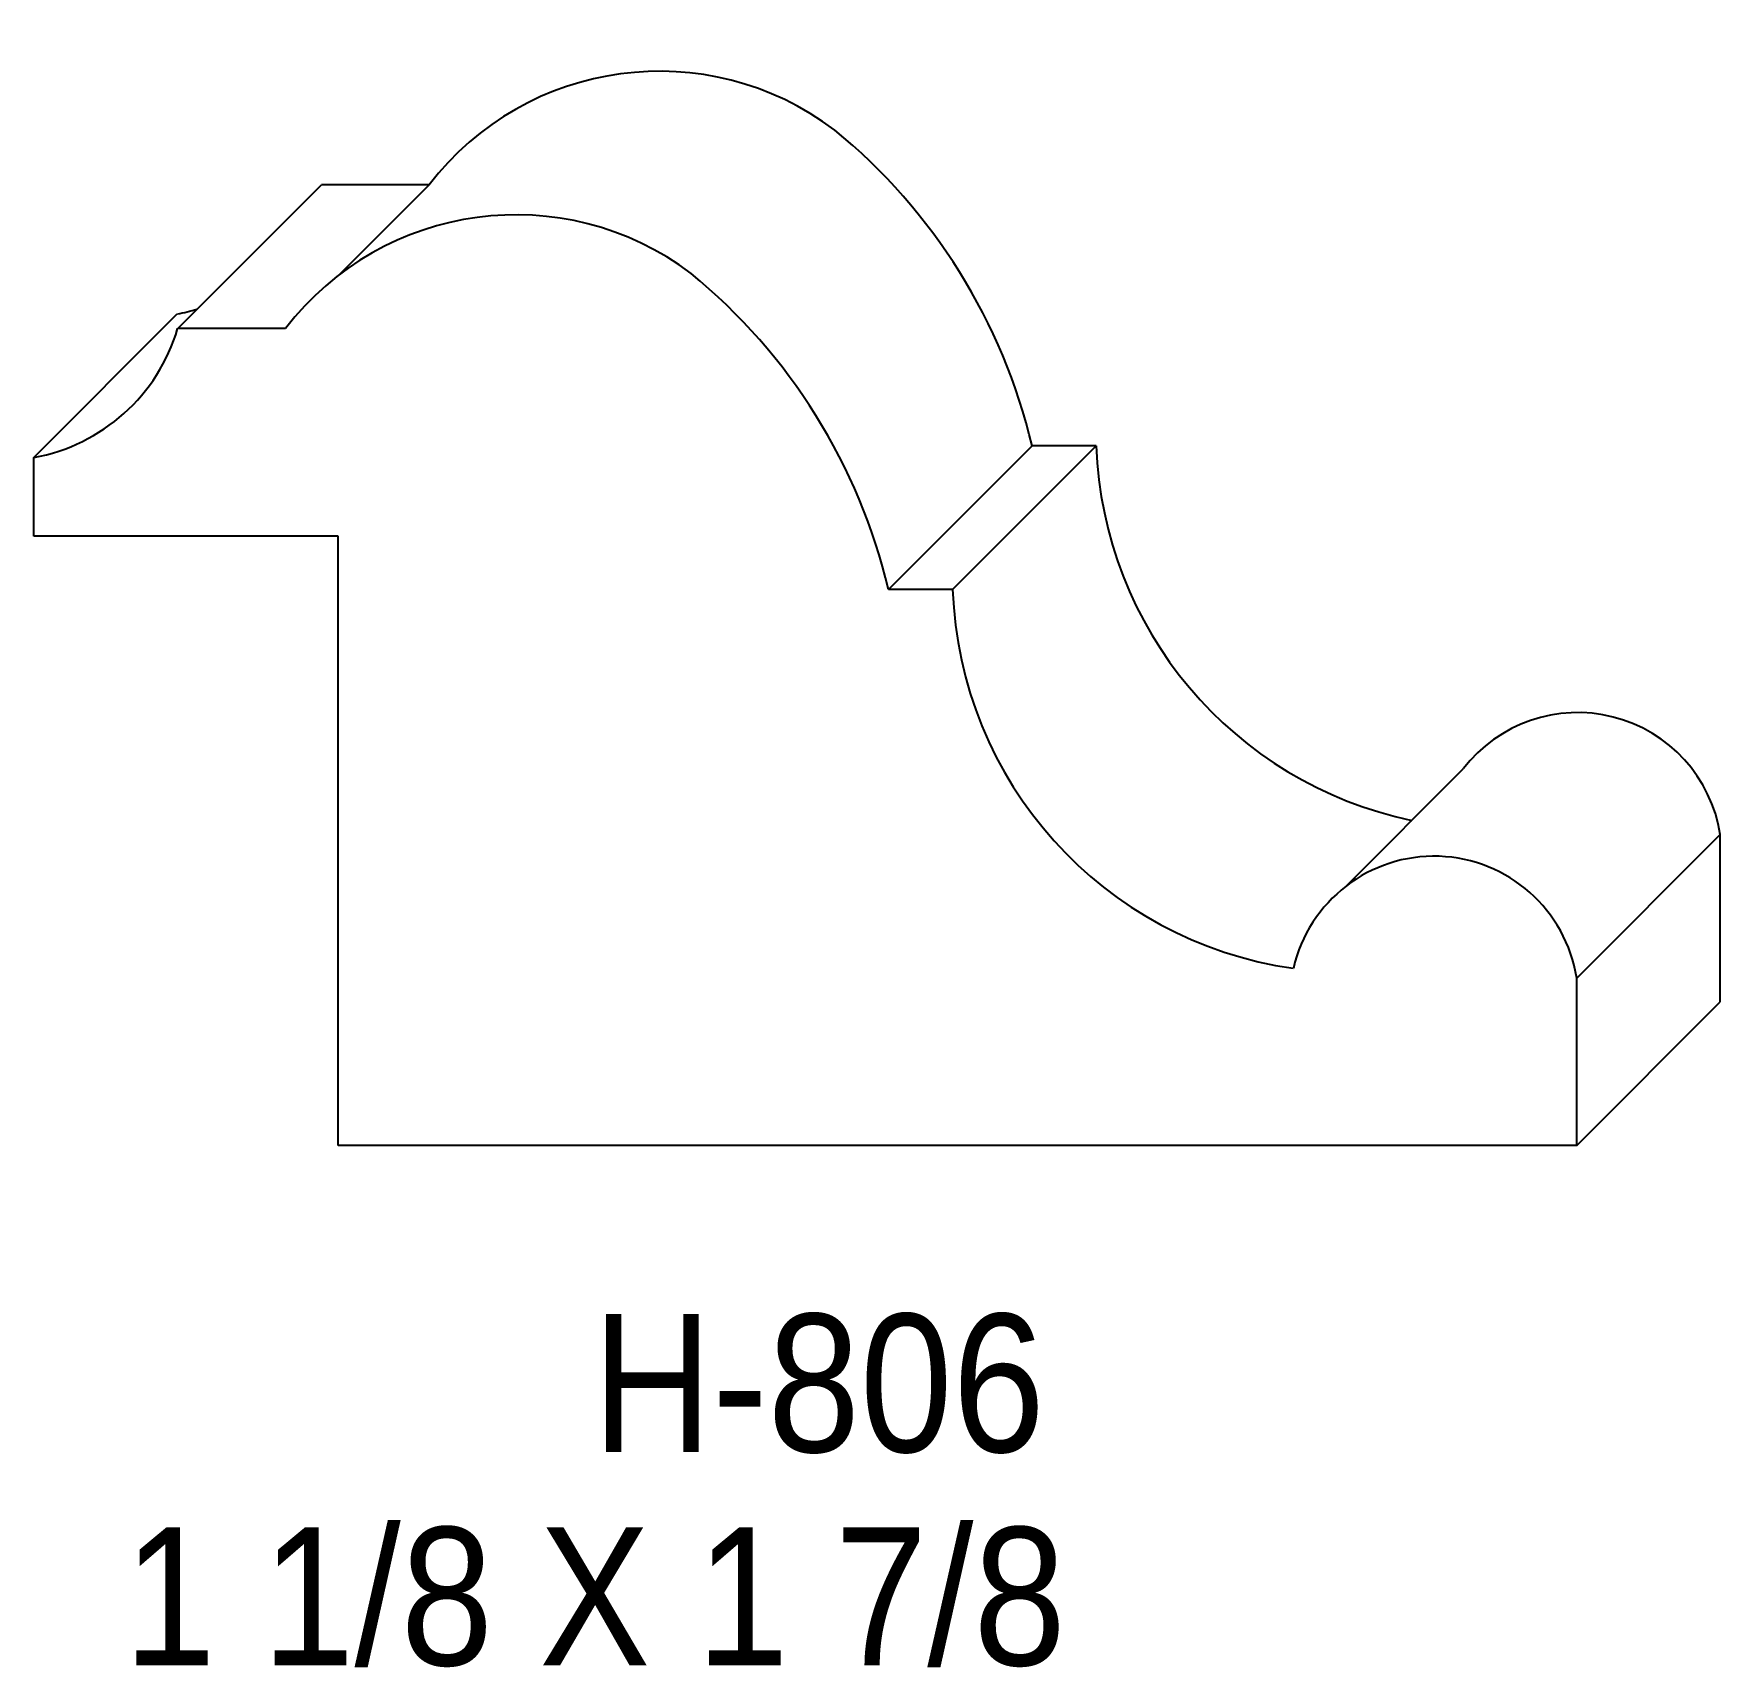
# Model space of a CAD drawing. Extents: x 73.44 to 75.52, y 151.18 to 153.2.
import ezdxf

# ---------------------------------------------------------------- set-up
doc = ezdxf.new("R2010")
doc.units = 0
doc.header["$LTSCALE"] = 5
doc.layers.add('PROFILE', color=7, linetype='CONTINUOUS')
doc.styles.add('TXT', font='TXT', dxfattribs={"height": 3.5})

msp = doc.modelspace()

# ---------------------------------------------------------------- linework, layer by layer
at = {"layer": 'PROFILE', "color": 1, "linetype": 'CONTINUOUS'}
for p, q in [((73.622, 152.8326), (73.7988, 153.0094)), ((73.9316, 153.0094), (73.7988, 153.0094)), ((73.9316, 153.0094), (73.8209, 152.8987)), ((73.4448, 152.6738), (73.6215, 152.8505)), ((73.7548, 152.8326), (73.622, 152.8326)), ((73.4448, 152.577), (73.4448, 152.6738)), ((74.4969, 152.5113), (74.6737, 152.688)), ((74.5759, 152.5113), (74.7527, 152.688)), ((74.7527, 152.688), (74.6737, 152.688)), ((73.8197, 152.577), (73.4448, 152.577)), ((73.8197, 151.8272), (73.8197, 152.577)), ((74.5759, 152.5113), (74.4969, 152.5113)), ((75.0601, 152.1463), (75.2043, 152.2906)), ((75.344, 152.0331), (75.5208, 152.2099)), ((75.5208, 152.004), (75.5208, 152.2099)), ((75.344, 151.8272), (75.344, 152.0331)), ((75.344, 151.8272), (75.5208, 152.004)), ((75.344, 151.8272), (73.8197, 151.8272))]:
    msp.add_line(p, q, dxfattribs=at)
for centre, major_axis, start_param, end_param in [((74.2151, 152.7918), (0.3574, 0), 0.923062, 2.487259), ((73.977, 152.5231), (0.7159, 0), 0.232481, 0.884262), ((74.0384, 152.6151), (0, 0.3574), -0.647735, 0.916463), ((73.8002, 152.3464), (0.7159, 0), 0.232481, 0.884262), ((73.5816, 153.0734), (0, 0.2264), -2.964241, -2.854742), ((73.4048, 152.8967), (0, 0.2264), -2.964241, -1.857647), ((75.2406, 152.7052), (0, 0.4882), -4.677266, -3.346984), ((75.0638, 152.5285), (0, 0.4882), -4.677266, -3.282647), ((75.3452, 152.1822), (0, 0.1777), -1.414389, 0.914989), ((75.1685, 152.0054), (0, 0.1777), -1.414389, 1.345873)]:
    msp.add_ellipse(centre, major_axis=major_axis, ratio=1, start_param=start_param, end_param=end_param, dxfattribs=at)

# ---------------------------------------------------------------- texts
at = {"layer": 'PROFILE', "color": 1, "linetype": 'CONTINUOUS', "style": 'TXT', "width": 0.9}
for s, height, p in [('H-806', 0.16996, (74.1323, 151.4498)), ('1 1/8 X 1 7/8', 0.169956, (73.5553, 151.1873))]:
    msp.add_text(s, height=height, dxfattribs=at).set_placement(p)

doc.saveas('drawing.dxf')
